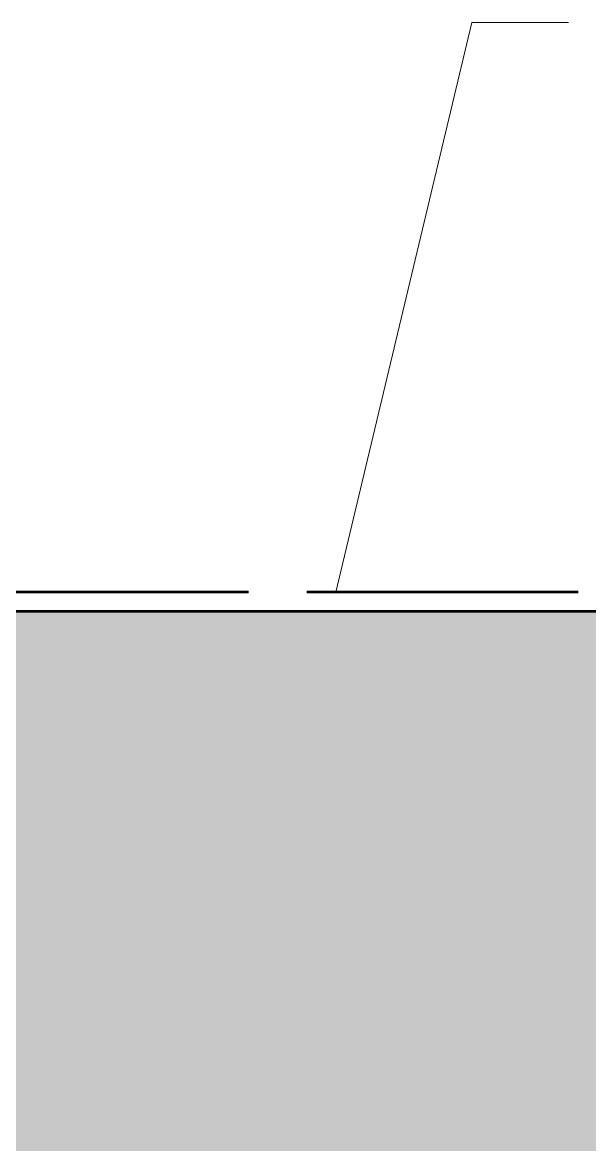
# Model space of a CAD drawing. Header units: millimetres. Extents: x -2997 to 67973, y -4267 to 4574.
# Drawn here: x 18946 to 19977, y 1020 to 3062 of the extents above; entities that cross this region are included whole.
import ezdxf

# ---------------------------------------------------------------- set-up
doc = ezdxf.new("R2010")
doc.units = ezdxf.units.MM
doc.linetypes.add('DASH_494_106', pattern=[599.722222, 493.888889, -105.833333])
for name, color, linetype in [('GEOFAB', 5, 'Continuous'), ('LEADERS', 7, 'Continuous'), ('MODULE_ART', 7, 'Continuous'), ('TANK', 7, 'Continuous')]:
    doc.layers.add(name, color=color, linetype=linetype)

# ---------------------------------------------------------------- blocks, each defined once
blk = doc.blocks.new('atlancube_face')
at = {"true_color": 0x000000}
blk.add_solid([(-1.8, -1.8), (1151.8, -1.8), (-1.8, 781.8), (1151.8, 781.8)], dxfattribs=at)

msp = doc.modelspace()

# ---------------------------------------------------------------- linework, layer by layer
at = {"layer": 'GEOFAB', "color": 5, "linetype": 'DASH_494_106', "lineweight": 53}
msp.add_lwpolyline([(-35.3, -35.3), (66735.3, -35.3), (66735.3, 2025.3), (-35.3, 2025.3)], close=True, dxfattribs=at)
at = {"layer": 'LEADERS', "lineweight": 18}
for p, q in [((19763.1, 3062.4), (19516.1, 2025.3)), ((19939.4, 3062.4), (19763.1, 3062.4))]:
    msp.add_line(p, q, dxfattribs=at)
at = {"layer": 'TANK', "lineweight": 53}
msp.add_lwpolyline([(0, 0), (66700, 0), (66700, 1990), (0, 1990)], close=True, dxfattribs=at)

# ---------------------------------------------------------------- block references
at = {"layer": 'MODULE_ART', "yscale": 0.5512820512820513}
for p in [(18400, 1560), (19550, 1560)]:
    msp.add_blockref('atlancube_face', p, dxfattribs=at)
at = {"layer": 'MODULE_ART'}
for p in [(18400, 780), (19550, 780)]:
    msp.add_blockref('atlancube_face', p, dxfattribs=at)

doc.saveas('drawing.dxf')
